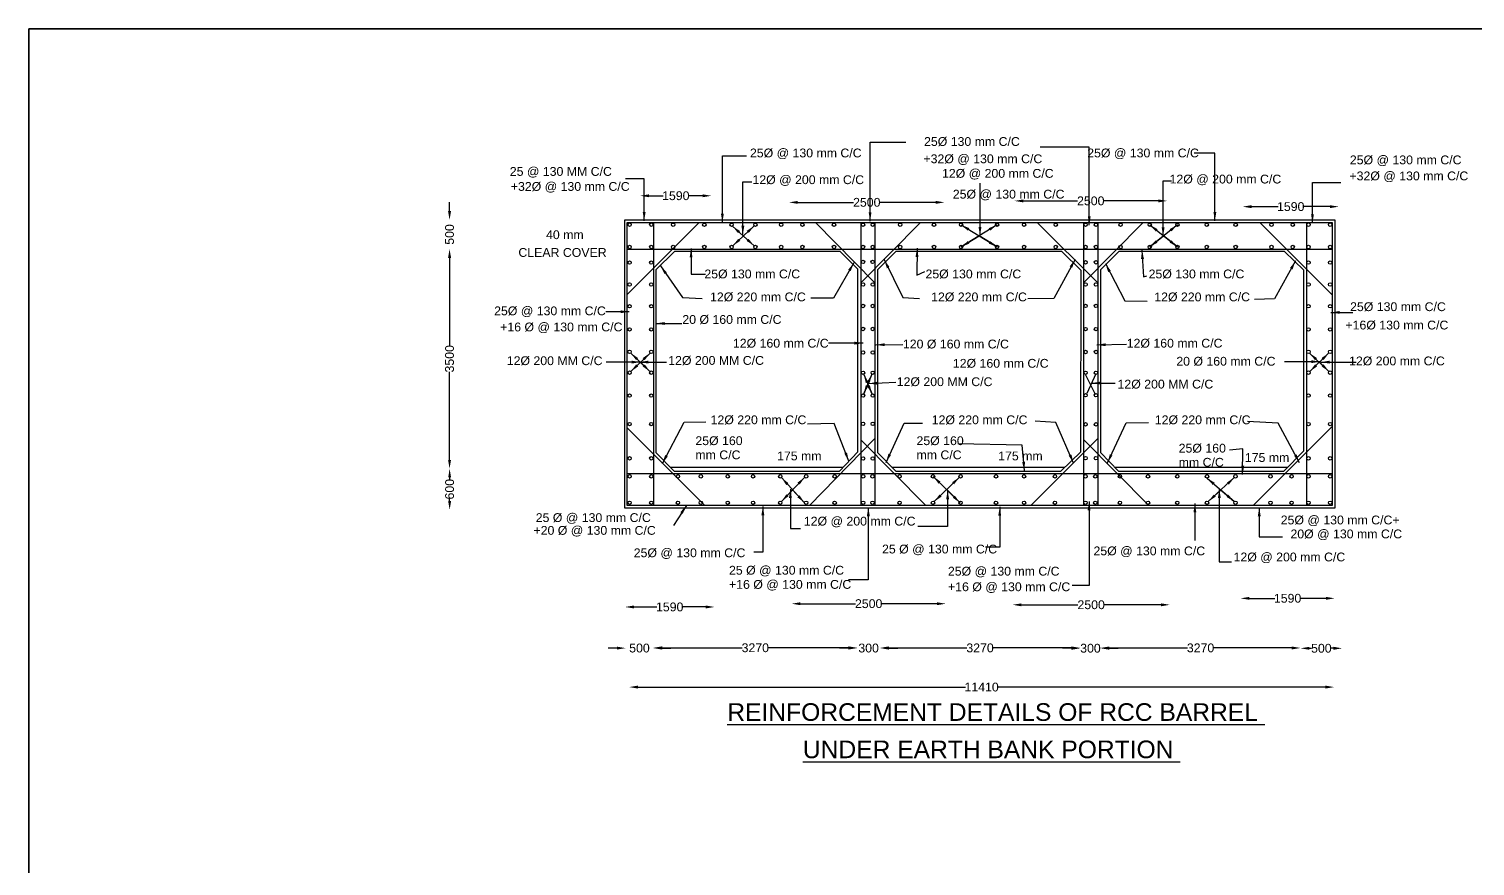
# Model space of a CAD drawing. Header units: millimetres. Extents: x 5124 to 2113220, y 2311 to 45650380.
# Drawn here: x 2045077 to 2086113, y 45626638 to 45650380 of the extents above; entities that cross this region are included whole.
import ezdxf

# ---------------------------------------------------------------- set-up
doc = ezdxf.new("R2010")
doc.units = ezdxf.units.MM
doc.header["$MEASUREMENT"] = 0
doc.layers.add('DRAWING', color=2, linetype='Continuous')
doc.layers.add('TEXT', color=7, linetype='Continuous')
doc.styles.get("Standard").update_dxf_attribs({"font": 'arial.ttf', "height": 250})
doc.dimstyles.get("Standard").update_dxf_attribs({"dimtxt": 90, "dimasz": 250, "dimexe": 0.18, "dimexo": 0.0625, "dimgap": 0.09, "dimtad": 0, "dimdec": 0, "dimzin": 0, "dimdsep": 46, "dimtxsty": 'Standard', "dimcen": 0.09, "dimse1": 1, "dimse2": 1, "dimadec": 0, "dimazin": 0, "dimtfac": 1, "dimtdec": 0, "dimtofl": 0, "dimtmove": 0, "dimatfit": 3, "dimfxl": 1, "dimtolj": 1, "dimtzin": 0, "dimarcsym": 0})

# ---------------------------------------------------------------- blocks, each defined once
blk = doc.blocks.new('*D54')
at = {"layer": 'Defpoints', "color": 0, "transparency": 16777216}
for p in [(2061983, 45644966), (2057013, 45644136), (2061983, 45644136)]:
    blk.add_point(p, dxfattribs=at)
at = {"layer": 'TEXT', "color": 0, "lineweight": -2, "transparency": 16777216}
for p, q in [((2057013, 45645216), (2057013, 45645466)), ((2057013, 45643886), (2057013, 45643636))]:
    blk.add_line(p, q, dxfattribs=at)
at = {"layer": 'TEXT', "color": 0, "transparency": 16777216}
for points in [[(2056971, 45645216), (2057055, 45645216), (2057013, 45644966)], [(2056971, 45643886), (2057055, 45643886), (2057013, 45644136)]]:
    blk.add_solid(points, dxfattribs=at)
at = {"layer": 'TEXT', "color": 0, "transparency": 16777216, "insert": (2057013, 45644551), "char_height": 250, "attachment_point": 5, "rotation": 90}
blk.add_mtext('\\A1;500', dxfattribs=at)
blk = doc.blocks.new('*D55')
at = {"layer": 'Defpoints', "color": 0, "transparency": 16777216}
for p in [(2057384, 45644142), (2057013, 45637909), (2057036, 45637909)]:
    blk.add_point(p, dxfattribs=at)
at = {"layer": 'TEXT', "color": 0, "lineweight": -2, "transparency": 16777216}
for p, q in [((2057013, 45643892), (2057013, 45641398)), ((2057013, 45638159), (2057013, 45640652))]:
    blk.add_line(p, q, dxfattribs=at)
at = {"layer": 'TEXT', "color": 0, "transparency": 16777216}
for points in [[(2056971, 45643892), (2057055, 45643892), (2057013, 45644142)], [(2056971, 45638159), (2057055, 45638159), (2057013, 45637909)]]:
    blk.add_solid(points, dxfattribs=at)
at = {"layer": 'TEXT', "color": 0, "transparency": 16777216, "insert": (2057013, 45641025), "char_height": 250, "attachment_point": 5, "rotation": 90}
blk.add_mtext('\\A1;3500', dxfattribs=at)
blk = doc.blocks.new('*D56')
at = {"layer": 'Defpoints', "color": 0, "transparency": 16777216}
for p in [(2057013, 45637909), (2057013, 45636743), (2057015, 45636743)]:
    blk.add_point(p, dxfattribs=at)
at = {"layer": 'TEXT', "color": 0, "lineweight": -2, "transparency": 16777216}
for p, q in [((2057015, 45637659), (2057015, 45637603)), ((2057015, 45636993), (2057015, 45637050))]:
    blk.add_line(p, q, dxfattribs=at)
at = {"layer": 'TEXT', "color": 0, "transparency": 16777216}
for points in [[(2056974, 45637659), (2057057, 45637659), (2057015, 45637909)], [(2056974, 45636993), (2057057, 45636993), (2057015, 45636743)]]:
    blk.add_solid(points, dxfattribs=at)
at = {"layer": 'TEXT', "color": 0, "transparency": 16777216, "insert": (2057015, 45637326), "char_height": 250, "attachment_point": 5, "rotation": 90}
blk.add_mtext('\\A1;600', dxfattribs=at)
blk = doc.blocks.new('*D57')
at = {"layer": 'Defpoints', "color": 0, "transparency": 16777216}
for p in [(2062424, 45645635), (2064443, 45645649), (2064443, 45645635)]:
    blk.add_point(p, dxfattribs=at)
at = {"layer": 'TEXT', "color": 0, "lineweight": -2, "transparency": 16777216}
for p, q in [((2062674, 45645649), (2063072, 45645649)), ((2064193, 45645649), (2063795, 45645649))]:
    blk.add_line(p, q, dxfattribs=at)
at = {"layer": 'TEXT', "color": 0, "transparency": 16777216}
for points in [[(2062674, 45645690), (2062674, 45645607), (2062424, 45645649)], [(2064193, 45645690), (2064193, 45645607), (2064443, 45645649)]]:
    blk.add_solid(points, dxfattribs=at)
at = {"layer": 'TEXT', "color": 0, "transparency": 16777216, "insert": (2063433, 45645649), "char_height": 250, "attachment_point": 5}
blk.add_mtext('\\A1;1590', dxfattribs=at)
blk = doc.blocks.new('*D58')
at = {"layer": 'Defpoints', "color": 0, "transparency": 16777216}
for p in [(2066645, 45645517), (2071058, 45645517), (2071058, 45645461)]:
    blk.add_point(p, dxfattribs=at)
at = {"layer": 'TEXT', "color": 0, "lineweight": -2, "transparency": 16777216}
for p, q in [((2066895, 45645461), (2068477, 45645461)), ((2070808, 45645461), (2069227, 45645461))]:
    blk.add_line(p, q, dxfattribs=at)
at = {"layer": 'TEXT', "color": 0, "transparency": 16777216}
for points in [[(2066895, 45645503), (2066895, 45645420), (2066645, 45645461)], [(2070808, 45645503), (2070808, 45645420), (2071058, 45645461)]]:
    blk.add_solid(points, dxfattribs=at)
at = {"layer": 'TEXT', "color": 0, "transparency": 16777216, "insert": (2068852, 45645461), "char_height": 250, "attachment_point": 5}
blk.add_mtext('\\A1;2500', dxfattribs=at)
blk = doc.blocks.new('*D59')
at = {"layer": 'Defpoints', "color": 0, "transparency": 16777216}
for p in [(2073040, 45645475), (2077376, 45645503), (2077376, 45645475)]:
    blk.add_point(p, dxfattribs=at)
at = {"layer": 'TEXT', "color": 0, "lineweight": -2, "transparency": 16777216}
for p, q in [((2073290, 45645503), (2074833, 45645503)), ((2077126, 45645503), (2075583, 45645503))]:
    blk.add_line(p, q, dxfattribs=at)
at = {"layer": 'TEXT', "color": 0, "transparency": 16777216}
for points in [[(2073290, 45645544), (2073290, 45645461), (2073040, 45645503)], [(2077126, 45645544), (2077126, 45645461), (2077376, 45645503)]]:
    blk.add_solid(points, dxfattribs=at)
at = {"layer": 'TEXT', "color": 0, "transparency": 16777216, "insert": (2075208, 45645503), "char_height": 250, "attachment_point": 5}
blk.add_mtext('\\A1;2500', dxfattribs=at)
blk = doc.blocks.new('*D60')
at = {"layer": 'Defpoints', "color": 0, "transparency": 16777216}
for p in [(2079519, 45645377), (2082246, 45645377), (2082246, 45645340)]:
    blk.add_point(p, dxfattribs=at)
at = {"layer": 'TEXT', "color": 0, "lineweight": -2, "transparency": 16777216}
for p, q in [((2079769, 45645340), (2080521, 45645340)), ((2081996, 45645340), (2081244, 45645340))]:
    blk.add_line(p, q, dxfattribs=at)
at = {"layer": 'TEXT', "color": 0, "transparency": 16777216}
for points in [[(2079769, 45645381), (2079769, 45645298), (2079519, 45645340)], [(2081996, 45645381), (2081996, 45645298), (2082246, 45645340)]]:
    blk.add_solid(points, dxfattribs=at)
at = {"layer": 'TEXT', "color": 0, "transparency": 16777216, "insert": (2080882, 45645340), "char_height": 250, "attachment_point": 5}
blk.add_mtext('\\A1;1590', dxfattribs=at)
blk = doc.blocks.new('*D61')
at = {"layer": 'Defpoints', "color": 0, "transparency": 16777216}
for p in [(2061992, 45634002), (2064528, 45634016), (2064528, 45633986)]:
    blk.add_point(p, dxfattribs=at)
at = {"layer": 'TEXT', "color": 0, "lineweight": -2, "transparency": 16777216}
for p, q in [((2062242, 45633986), (2062899, 45633986)), ((2064278, 45633986), (2063621, 45633986))]:
    blk.add_line(p, q, dxfattribs=at)
at = {"layer": 'TEXT', "color": 0, "transparency": 16777216}
for points in [[(2062242, 45634028), (2062242, 45633945), (2061992, 45633986)], [(2064278, 45634028), (2064278, 45633945), (2064528, 45633986)]]:
    blk.add_solid(points, dxfattribs=at)
at = {"layer": 'TEXT', "color": 0, "transparency": 16777216, "insert": (2063260, 45633986), "char_height": 250, "attachment_point": 5}
blk.add_mtext('\\A1;1590', dxfattribs=at)
blk = doc.blocks.new('*D62')
at = {"layer": 'Defpoints', "color": 0, "transparency": 16777216}
for p in [(2066719, 45634063), (2071093, 45634079), (2071093, 45634063)]:
    blk.add_point(p, dxfattribs=at)
at = {"layer": 'TEXT', "color": 0, "lineweight": -2, "transparency": 16777216}
for p, q in [((2066969, 45634079), (2068531, 45634079)), ((2070843, 45634079), (2069281, 45634079))]:
    blk.add_line(p, q, dxfattribs=at)
at = {"layer": 'TEXT', "color": 0, "transparency": 16777216}
for points in [[(2066969, 45634120), (2066969, 45634037), (2066719, 45634079)], [(2070843, 45634120), (2070843, 45634037), (2071093, 45634079)]]:
    blk.add_solid(points, dxfattribs=at)
at = {"layer": 'TEXT', "color": 0, "transparency": 16777216, "insert": (2068906, 45634079), "char_height": 250, "attachment_point": 5}
blk.add_mtext('\\A1;2500', dxfattribs=at)
blk = doc.blocks.new('*D63')
at = {"layer": 'Defpoints', "color": 0, "transparency": 16777216}
for p in [(2072991, 45634054), (2077448, 45634054), (2077448, 45634048)]:
    blk.add_point(p, dxfattribs=at)
at = {"layer": 'TEXT', "color": 0, "lineweight": -2, "transparency": 16777216}
for p, q in [((2073241, 45634048), (2074844, 45634048)), ((2077198, 45634048), (2075594, 45634048))]:
    blk.add_line(p, q, dxfattribs=at)
at = {"layer": 'TEXT', "color": 0, "transparency": 16777216}
for points in [[(2073241, 45634089), (2073241, 45634006), (2072991, 45634048)], [(2077198, 45634089), (2077198, 45634006), (2077448, 45634048)]]:
    blk.add_solid(points, dxfattribs=at)
at = {"layer": 'TEXT', "color": 0, "transparency": 16777216, "insert": (2075219, 45634048), "char_height": 250, "attachment_point": 5}
blk.add_mtext('\\A1;2500', dxfattribs=at)
blk = doc.blocks.new('*D64')
at = {"layer": 'Defpoints', "color": 0, "transparency": 16777216}
for p in [(2079457, 45634184), (2082129, 45634231), (2082129, 45634184)]:
    blk.add_point(p, dxfattribs=at)
at = {"layer": 'TEXT', "color": 0, "lineweight": -2, "transparency": 16777216}
for p, q in [((2079707, 45634231), (2080432, 45634231)), ((2081879, 45634231), (2081154, 45634231))]:
    blk.add_line(p, q, dxfattribs=at)
at = {"layer": 'TEXT', "color": 0, "transparency": 16777216}
for points in [[(2079707, 45634273), (2079707, 45634190), (2079457, 45634231)], [(2081879, 45634273), (2081879, 45634190), (2082129, 45634231)]]:
    blk.add_solid(points, dxfattribs=at)
at = {"layer": 'TEXT', "color": 0, "transparency": 16777216, "insert": (2080793, 45634231), "char_height": 250, "attachment_point": 5}
blk.add_mtext('\\A1;1590', dxfattribs=at)
blk = doc.blocks.new('*D65')
at = {"layer": 'Defpoints', "color": 0, "transparency": 16777216}
for p in [(2062011, 45632837), (2062793, 45632837), (2062793, 45632820)]:
    blk.add_point(p, dxfattribs=at)
at = {"layer": 'TEXT', "color": 0, "lineweight": -2, "transparency": 16777216}
for p, q in [((2061761, 45632820), (2061511, 45632820)), ((2063043, 45632820), (2063293, 45632820))]:
    blk.add_line(p, q, dxfattribs=at)
at = {"layer": 'TEXT', "color": 0, "transparency": 16777216}
for points in [[(2061761, 45632861), (2061761, 45632778), (2062011, 45632820)], [(2063043, 45632861), (2063043, 45632778), (2062793, 45632820)]]:
    blk.add_solid(points, dxfattribs=at)
at = {"layer": 'TEXT', "color": 0, "transparency": 16777216, "insert": (2062402, 45632820), "char_height": 250, "attachment_point": 5}
blk.add_mtext('\\A1;500', dxfattribs=at)
blk = doc.blocks.new('*D66')
at = {"layer": 'Defpoints', "color": 0, "transparency": 16777216}
for p in [(2062801, 45632820), (2068577, 45632828), (2068577, 45632820)]:
    blk.add_point(p, dxfattribs=at)
at = {"layer": 'TEXT', "color": 0, "lineweight": -2, "transparency": 16777216}
for p, q in [((2063051, 45632828), (2065316, 45632828)), ((2068327, 45632828), (2066062, 45632828))]:
    blk.add_line(p, q, dxfattribs=at)
at = {"layer": 'TEXT', "color": 0, "transparency": 16777216}
for points in [[(2063051, 45632870), (2063051, 45632787), (2062801, 45632828)], [(2068327, 45632870), (2068327, 45632787), (2068577, 45632828)]]:
    blk.add_solid(points, dxfattribs=at)
at = {"layer": 'TEXT', "color": 0, "transparency": 16777216, "insert": (2065689, 45632828), "char_height": 250, "attachment_point": 5}
blk.add_mtext('\\A1;3270', dxfattribs=at)
blk = doc.blocks.new('*D67')
at = {"layer": 'Defpoints', "color": 0, "transparency": 16777216}
for p in [(2068577, 45632820), (2069230, 45632820), (2069230, 45632820)]:
    blk.add_point(p, dxfattribs=at)
at = {"layer": 'TEXT', "color": 0, "lineweight": -2, "transparency": 16777216}
for p, q in [((2068327, 45632820), (2068077, 45632820)), ((2069480, 45632820), (2069730, 45632820))]:
    blk.add_line(p, q, dxfattribs=at)
at = {"layer": 'TEXT', "color": 0, "transparency": 16777216}
for points in [[(2068327, 45632861), (2068327, 45632778), (2068577, 45632820)], [(2069480, 45632861), (2069480, 45632778), (2069230, 45632820)]]:
    blk.add_solid(points, dxfattribs=at)
at = {"layer": 'TEXT', "color": 0, "transparency": 16777216, "insert": (2068904, 45632820), "char_height": 250, "attachment_point": 5}
blk.add_mtext('\\A1;300', dxfattribs=at)
blk = doc.blocks.new('*D68')
at = {"layer": 'Defpoints', "color": 0, "transparency": 16777216}
for p in [(2069222, 45632818), (2074909, 45632824), (2074909, 45632818)]:
    blk.add_point(p, dxfattribs=at)
at = {"layer": 'TEXT', "color": 0, "lineweight": -2, "transparency": 16777216}
for p, q in [((2069472, 45632824), (2071693, 45632824)), ((2074659, 45632824), (2072438, 45632824))]:
    blk.add_line(p, q, dxfattribs=at)
at = {"layer": 'TEXT', "color": 0, "transparency": 16777216}
for points in [[(2069472, 45632866), (2069472, 45632783), (2069222, 45632824)], [(2074659, 45632866), (2074659, 45632783), (2074909, 45632824)]]:
    blk.add_solid(points, dxfattribs=at)
at = {"layer": 'TEXT', "color": 0, "transparency": 16777216, "insert": (2072066, 45632824), "char_height": 250, "attachment_point": 5}
blk.add_mtext('\\A1;3270', dxfattribs=at)
blk = doc.blocks.new('*D69')
at = {"layer": 'Defpoints', "color": 0, "transparency": 16777216}
for p in [(2074909, 45632818), (2075488, 45632818), (2075488, 45632815)]:
    blk.add_point(p, dxfattribs=at)
at = {"layer": 'TEXT', "color": 0, "lineweight": -2, "transparency": 16777216}
for p, q in [((2074659, 45632815), (2074409, 45632815)), ((2075738, 45632815), (2075988, 45632815))]:
    blk.add_line(p, q, dxfattribs=at)
at = {"layer": 'TEXT', "color": 0, "transparency": 16777216}
for points in [[(2074659, 45632856), (2074659, 45632773), (2074909, 45632815)], [(2075738, 45632856), (2075738, 45632773), (2075488, 45632815)]]:
    blk.add_solid(points, dxfattribs=at)
at = {"layer": 'TEXT', "color": 0, "transparency": 16777216, "insert": (2075199, 45632815), "char_height": 250, "attachment_point": 5}
blk.add_mtext('\\A1;300', dxfattribs=at)
blk = doc.blocks.new('*D70')
at = {"layer": 'Defpoints', "color": 0, "transparency": 16777216}
for p in [(2075488, 45632815), (2081158, 45632824), (2081158, 45632815)]:
    blk.add_point(p, dxfattribs=at)
at = {"layer": 'TEXT', "color": 0, "lineweight": -2, "transparency": 16777216}
for p, q in [((2075738, 45632824), (2077950, 45632824)), ((2080908, 45632824), (2078696, 45632824))]:
    blk.add_line(p, q, dxfattribs=at)
at = {"layer": 'TEXT', "color": 0, "transparency": 16777216}
for points in [[(2075738, 45632865), (2075738, 45632782), (2075488, 45632824)], [(2080908, 45632865), (2080908, 45632782), (2081158, 45632824)]]:
    blk.add_solid(points, dxfattribs=at)
at = {"layer": 'TEXT', "color": 0, "transparency": 16777216, "insert": (2078323, 45632824), "char_height": 250, "attachment_point": 5}
blk.add_mtext('\\A1;3270', dxfattribs=at)
blk = doc.blocks.new('*D71')
at = {"layer": 'Defpoints', "color": 0, "transparency": 16777216}
for p in [(2081158, 45632824), (2082345, 45632824), (2082345, 45632814)]:
    blk.add_point(p, dxfattribs=at)
at = {"layer": 'TEXT', "color": 0, "lineweight": -2, "transparency": 16777216}
for p, q in [((2081408, 45632814), (2081475, 45632814)), ((2082095, 45632814), (2082027, 45632814))]:
    blk.add_line(p, q, dxfattribs=at)
at = {"layer": 'TEXT', "color": 0, "transparency": 16777216}
for points in [[(2081408, 45632856), (2081408, 45632772), (2081158, 45632814)], [(2082095, 45632856), (2082095, 45632772), (2082345, 45632814)]]:
    blk.add_solid(points, dxfattribs=at)
at = {"layer": 'TEXT', "color": 0, "transparency": 16777216, "insert": (2081751, 45632814), "char_height": 250, "attachment_point": 5}
blk.add_mtext('\\A1;500', dxfattribs=at)
blk = doc.blocks.new('*D72')
at = {"layer": 'Defpoints', "color": 0, "transparency": 16777216}
for p in [(2062108, 45631782), (2062108, 45631714), (2082113, 45631782)]:
    blk.add_point(p, dxfattribs=at)
at = {"layer": 'TEXT', "color": 0, "lineweight": -2, "transparency": 16777216}
for p, q in [((2062358, 45631714), (2071652, 45631714)), ((2081863, 45631714), (2072569, 45631714))]:
    blk.add_line(p, q, dxfattribs=at)
at = {"layer": 'TEXT', "color": 0, "transparency": 16777216}
for points in [[(2062358, 45631756), (2062358, 45631673), (2062108, 45631714)], [(2081863, 45631756), (2081863, 45631673), (2082113, 45631714)]]:
    blk.add_solid(points, dxfattribs=at)
at = {"layer": 'TEXT', "color": 0, "transparency": 16777216, "insert": (2072111, 45631714), "char_height": 250, "attachment_point": 5}
blk.add_mtext('\\A1;11410', dxfattribs=at)

msp = doc.modelspace()

# ---------------------------------------------------------------- linework, layer by layer
for points in [[(2075058.1, 45640573.1), (2075336.7, 45640025.3)], [(2075352.8, 45640596.3), (2075095.1, 45640041.3)]]:
    msp.add_lwpolyline(points)
at = {"layer": 'DRAWING', "color": 0}
for points in [[(2061983, 45644965.6), (2082133, 45644965.6), (2082133, 45636787.6), (2061983, 45636787.6)], [(2062056.7, 45644891.9), (2082059.3, 45644891.9), (2082059.3, 45636861.3), (2062056.7, 45636861.3)]]:
    msp.add_lwpolyline(points, close=True, dxfattribs=at)
for points in [[(2062056.7, 45642852), (2064098.1, 45644891.9)], [(2062803.1, 45644891.9), (2062803.1, 45636861.3)], [(2067395.2, 45644891.9), (2069077.6, 45643182.4)], [(2068684.4, 45644891.9), (2068684.4, 45636861.3)], [(2068684.4, 45643182.4), (2070377.9, 45644891.9)], [(2069077.6, 45644891.9), (2069077.6, 45636861.3)], [(2073685.8, 45644891.9), (2075408.6, 45643178.8)], [(2074999.9, 45644891.9), (2074999.9, 45636861.3)], [(2074999.9, 45643178.8), (2076699.2, 45644891.9)], [(2075408.6, 45644891.9), (2075408.6, 45636861.3)], [(2080001.4, 45644891.9), (2082059.3, 45642842.8)], [(2081331.2, 45644891.9), (2081331.2, 45636861.3)], [(2062056.7, 45644135.7), (2082059.3, 45644135.7)], [(2063392, 45644072.4), (2062870.1, 45643544.6), (2062870.1, 45638367.2), (2063383.7, 45637842.6), (2068074.9, 45637842.6), (2068596, 45638387.2), (2068596, 45643563.5), (2068098.1, 45644065.2), (2063392, 45644072.4)], [(2069680.1, 45644072.4), (2069158.3, 45643544.6), (2069158.3, 45638367.2), (2069671.8, 45637842.6), (2074363.1, 45637842.6), (2074922.9, 45638387.2), (2074936, 45643531.2), (2074386.3, 45644065.2), (2069680.1, 45644072.4)], [(2076001.5, 45644072.4), (2075479.6, 45643544.6), (2075479.6, 45638367.2), (2075993.2, 45637842.6), (2080684.5, 45637842.6), (2081250.3, 45638411.4), (2081255.3, 45643539.6), (2080707.7, 45644065.2), (2076001.5, 45644072.4)], [(2062056.7, 45639070.4), (2064253.8, 45636861.3)], [(2079817.3, 45636861.3), (2082059.3, 45639101.8)], [(2067226.7, 45636861.3), (2069077.6, 45638762.7)], [(2068684.4, 45638723.7), (2070532.4, 45636861.3)], [(2073506.7, 45636861.3), (2075408.6, 45638767.5)], [(2074999.9, 45638733.1), (2076851.6, 45636861.3)], [(2062056.7, 45637772.5), (2082059.3, 45637772.5)], [(2063281.4, 45637947.1), (2068174.9, 45637947.1)], [(2069569.6, 45637947.1), (2074463, 45637947.1)], [(2075890.9, 45637947.1), (2080784.4, 45637947.1)]]:
    msp.add_lwpolyline(points, dxfattribs=at)
for centre in [(2062120.8, 45644829.3), (2062735.7, 45644829.3), (2063357.6, 45644826.4), (2064242.5, 45644826.4), (2065015.8, 45644826.4), (2065692.4, 45644826.4), (2066422.7, 45644826.4), (2067025, 45644826.4), (2067921, 45644826.4), (2068747.2, 45644826.4), (2069020.4, 45644826.4), (2069800.6, 45644826.4), (2070758.9, 45644826.4), (2071527.6, 45644826.4), (2072549, 45644826.4), (2073315.1, 45644826.4), (2074215.4, 45644826.4), (2075059.7, 45644826.4), (2075355.4, 45644826.4), (2076053.6, 45644826.4), (2076881.3, 45644826.4), (2077667.7, 45644826.4), (2078497.9, 45644826.4), (2079319.8, 45644826.4), (2080336.7, 45644826.4), (2080939.8, 45644826.4), (2081387.1, 45644829.3), (2082001.9, 45644829.3), (2062120.8, 45644196.7), (2062735.7, 45644196.7), (2063357.6, 45644196.3), (2064242.5, 45644196.3), (2065015.8, 45644196.3), (2065692.4, 45644196.3), (2066422.7, 45644196.3), (2067025, 45644196.3), (2067921, 45644196.3), (2068747.2, 45644196.3), (2069020.4, 45644196.3), (2069800.6, 45644196.3), (2070758.9, 45644196.3), (2071527.6, 45644196.3), (2072549, 45644196.3), (2073315.1, 45644196.3), (2074215.4, 45644196.3), (2075059.7, 45644196.3), (2075355.4, 45644196.3), (2076053.6, 45644196.3), (2076881.3, 45644196.3), (2077667.7, 45644196.3), (2078497.9, 45644196.3), (2079319.8, 45644196.3), (2080336.7, 45644196.3), (2080939.8, 45644196.3), (2081387.1, 45644196.7), (2082001.9, 45644196.7), (2062120.8, 45643754.8), (2062735.7, 45643754.8), (2068745, 45643773.5), (2069018.2, 45643773.5), (2075059.7, 45643761.5), (2075355.4, 45643761.5), (2081387.1, 45643754.8), (2082001.9, 45643754.8), (2062120.8, 45643132), (2062735.7, 45643132), (2068747.2, 45643132.7), (2069020.4, 45643132.7), (2075059.7, 45643131.9), (2075355.4, 45643131.9), (2081387.1, 45643132), (2082001.9, 45643132), (2062120.8, 45642515.1), (2062735.7, 45642515.1), (2068747.2, 45642522.8), (2069020.4, 45642522.8), (2075059.7, 45642524.6), (2075355.4, 45642524.6), (2081387.1, 45642515.1), (2082001.9, 45642515.1), (2062120.8, 45641857.3), (2062735.7, 45641857.3), (2068747.2, 45641870.9), (2069020.4, 45641870.9), (2075059.7, 45641867.2), (2075355.4, 45641867.2), (2081387.1, 45641857.3), (2082001.9, 45641857.3), (2062120.8, 45641222.9), (2062735.7, 45641222.9), (2068747.2, 45641203.9), (2069020.4, 45641203.9), (2075059.7, 45641218.1), (2075355.4, 45641218.1), (2081387.1, 45641222.9), (2082001.9, 45641222.9), (2062120.8, 45640630.8), (2062735.7, 45640630.8), (2068747.2, 45640628.6), (2069020.4, 45640628.6), (2075059.7, 45640630.2), (2075355.4, 45640630.2), (2081387.1, 45640630.8), (2082001.9, 45640630.8), (2062120.8, 45639981.5), (2062735.7, 45639981.5), (2068747.2, 45639981.6), (2069020.4, 45639981.6), (2075059.7, 45639991.8), (2075355.4, 45639991.8), (2081387.1, 45639981.5), (2082001.9, 45639981.5), (2062120.8, 45639172.2), (2062735.7, 45639172.2), (2068747.2, 45639179.2), (2069020.4, 45639179.2), (2075059.7, 45639165.8), (2075355.4, 45639165.8), (2081387.1, 45639172.2), (2082001.9, 45639172.2), (2062120.8, 45638203.1), (2062735.7, 45638203.1), (2068747.2, 45638197), (2069020.4, 45638197), (2075059.7, 45638205.7), (2075355.4, 45638205.7), (2081387.1, 45638203.1), (2082001.9, 45638203.1), (2062120.8, 45637691.2), (2062735.7, 45637691.2), (2063492.5, 45637691.2), (2064142.5, 45637691.2), (2064907.8, 45637691.2), (2065626.2, 45637691.2), (2066395.8, 45637691.2), (2067131.2, 45637691.2), (2067940.6, 45637691.2), (2068748.8, 45637691.2), (2069013.9, 45637691.2), (2069782.3, 45637691.2), (2070731.4, 45637691.2), (2071513.2, 45637691.2), (2072518.5, 45637691.2), (2073316.5, 45637691.2), (2074190.1, 45637691.2), (2075059.6, 45637691.2), (2075337.4, 45637691.2), (2076034.5, 45637691.2), (2076832.5, 45637691.2), (2077662.2, 45637691.2), (2078505.4, 45637691.2), (2079314.6, 45637691.2), (2080308.7, 45637691.2), (2080907.1, 45637691.2), (2081387.1, 45637691.2), (2082001.9, 45637691.2), (2062120.8, 45636941.5), (2062735.7, 45636941.5), (2063492.5, 45636941.5), (2064142.5, 45636941.5), (2064907.8, 45636941.5), (2065626.2, 45636941.5), (2066395.8, 45636941.5), (2067131.2, 45636941.5), (2067940.6, 45636941.5), (2068748.8, 45636941.5), (2069013.9, 45636941.5), (2069782.3, 45636941.5), (2070731.4, 45636941.5), (2071513.2, 45636941.5), (2072518.5, 45636941.5), (2073316.5, 45636941.5), (2074190.1, 45636941.5), (2075059.6, 45636941.5), (2075337.4, 45636941.5), (2076034.5, 45636941.5), (2076832.5, 45636941.5), (2077662.2, 45636941.5), (2078505.4, 45636941.5), (2079314.6, 45636941.5), (2080308.7, 45636941.5), (2080907.1, 45636941.5), (2081387.1, 45636941.5), (2082001.9, 45636941.5)]:
    msp.add_circle(centre, 48.5, dxfattribs=at)
at = {"layer": 'TEXT', "color": 0}
msp.add_lwpolyline([(2099058.8, 45650380.3), (2045077.1, 45650380.3), (2045077.1, 45602895.8)], dxfattribs=at)
at = {"layer": 'TEXT'}
msp.add_lwpolyline([(2045077.1, 45650380.3), (2113195.8, 45650380.3), (2113195.8, 45602895.8), (2045077.1, 45602895.8)], close=True, dxfattribs=at)

# ---------------------------------------------------------------- texts
at = {"layer": 'TEXT', "color": 0}
for s, height, p in [('25Ø 130 mm C/C ', 250, (2070477.4, 45647062.3)), ('25Ø @ 130 mm C/C', 250, (2065537.2, 45646737.5)), ('+32Ø @ 130 mm C/C ', 250, (2070460.2, 45646572)), ('25Ø @ 130 mm C/C', 250, (2075107.1, 45646737.5)), ('25Ø @ 130 mm C/C', 250, (2082559.9, 45646540.8)), ('25 @ 130 MM C/C', 250, (2058722.8, 45646213.8)), ('12Ø @ 200 mm C/C', 250, (2070986.7, 45646159)), ('+32Ø @ 130 mm C/C ', 250, (2082548.5, 45646086.7)), ('+32Ø @ 130 mm C/C ', 250, (2058751.3, 45645788.1)), ('12Ø @ 200 mm C/C', 250, (2065608.2, 45645979.2)), ('12Ø @ 200 mm C/C', 250, (2077444.6, 45645997.3)), ('25Ø @ 130 mm C/C', 250, (2071293.4, 45645569.4)), ('40 mm', 250, (2059751.3, 45644419.1)), ('CLEAR COVER ', 250, (2058966.7, 45643915.5)), ('25Ø 130 mm C/C ', 250, (2064243.9, 45643305.8)), ('25Ø 130 mm C/C ', 250, (2070518.3, 45643305.8)), ('25Ø 130 mm C/C ', 250, (2076849.3, 45643305.8)), ('12Ø 220 mm C/C ', 250, (2064404.4, 45642655.1)), ('12Ø 220 mm C/C ', 250, (2070678.9, 45642655.1)), ('12Ø 220 mm C/C ', 250, (2077009.9, 45642655.1)), ('25Ø 130 mm C/C', 250, (2082566.2, 45642377.6)), ('25Ø @ 130 mm C/C', 250, (2058278.4, 45642259.5)), ('20 Ø 160 mm C/C', 250, (2063619.1, 45642014.6)), ('+16 Ø @ 130 mm C/C ', 250, (2058450, 45641802.4)), ('+16Ø 130 mm C/C', 250, (2082434.5, 45641857)), ('12Ø 160 mm C/C ', 250, (2065053.6, 45641342)), ('120 Ø 160 mm C/C', 250, (2069877.4, 45641318.7)), ('12Ø 160 mm C/C ', 250, (2076228, 45641342)), ('12Ø 200 MM C/C', 250, (2058636.5, 45640845.9)), ('12Ø 200 MM C/C', 250, (2063218.5, 45640853.6)), ('12Ø 160 mm C/C ', 250, (2071295.2, 45640771.5)), ('20 Ø 160 mm C/C', 250, (2077635.4, 45640829.9)), ('12Ø 200 mm C/C', 250, (2082537.5, 45640838.5)), ('12Ø 200 MM C/C', 250, (2069701.6, 45640250.3)), ('12Ø 200 MM C/C', 250, (2075967.6, 45640182.1)), ('12Ø 220 mm C/C', 250, (2064420.6, 45639169.3)), ('12Ø 220 mm C/C', 250, (2070695, 45639169.3)), ('12Ø 220 mm C/C', 250, (2077026, 45639169.3)), ('25Ø 160', 250, (2063988.6, 45638577.1)), ('25Ø 160', 250, (2070263, 45638577.1)), ('25Ø 160', 250, (2077702.7, 45638365.6)), ('mm C/C', 250, (2063988.6, 45638175.5)), ('175 mm', 250, (2066307, 45638144.7)), ('mm C/C', 250, (2070263, 45638175.5)), ('175 mm', 250, (2072581.4, 45638144.7)), ('mm C/C', 250, (2077702.7, 45637964)), ('175 mm', 250, (2079580.9, 45638099.1)), ('25 Ø @ 130 mm C/C', 250, (2059458.5, 45636395.3)), ('12Ø @ 200 mm C/C ', 250, (2067066.8, 45636295.6)), ('25Ø @ 130 mm C/C+  ', 250, (2080598.2, 45636328.3)), ('+20 Ø @ 130 mm C/C', 250, (2059395.1, 45636033.5)), ('20Ø @ 130 mm C/C', 250, (2080874.1, 45635932.5)), ('25Ø @ 130 mm C/C ', 250, (2062239.4, 45635398.3)), ('25 Ø @ 130 mm C/C ', 250, (2069285.3, 45635504.2)), ('25Ø @ 130 mm C/C ', 250, (2075285.1, 45635451.3)), ('12Ø @ 200 mm C/C', 250, (2079260.3, 45635279)), ('25 Ø @ 130 mm C/C ', 250, (2064942.5, 45634902.8)), ('25Ø @ 130 mm C/C ', 250, (2071154.1, 45634876.4)), ('+16 Ø @ 130 mm C/C ', 250, (2064942.5, 45634501.2)), ('+16 Ø @ 130 mm C/C ', 250, (2071157, 45634434.3)), ('%%UREINFORCEMENT DETAILS OF RCC BARREL ', 500, (2064894.1, 45630756.2)), ('%%UUNDER EARTH BANK PORTION ', 500, (2067038.5, 45629697.7))]:
    msp.add_text(s, height=height, dxfattribs=at).set_placement(p)

# ---------------------------------------------------------------- dimensions: what is measured, and where the dimension line sits
for base, p1, p2, text, picture, middle in [((2064443.1, 45645648.8), (2062423.8, 45645634.9), (2064443.1, 45645634.9), '1590', '*D57', (2063433.5, 45645648.8)), ((2071058.2, 45645461.2), (2066645.1, 45645516.7), (2071058.2, 45645516.7), '2500', '*D58', (2068851.6, 45645461.2)), ((2077376.4, 45645502.8), (2073039.6, 45645475), (2077376.4, 45645475), '2500', '*D59', (2075208, 45645502.8)), ((2082245.9, 45645339.7), (2079518.8, 45645376.5), (2082245.9, 45645376.5), '1590', '*D60', (2080882.3, 45645339.7)), ((2082128.7, 45634231.3), (2079456.9, 45634183.6), (2082128.7, 45634183.6), '1590', '*D64', (2080792.8, 45634231.3)), ((2064528.2, 45633986.5), (2061991.9, 45634001.8), (2064528.2, 45634015.6), '1590', '*D61', (2063260.1, 45633986.5)), ((2071092.8, 45634078.7), (2066719.4, 45634063.4), (2071092.8, 45634063.4), '2500', '*D62', (2068906.1, 45634078.7)), ((2077448, 45634047.6), (2072990.6, 45634054.3), (2077448, 45634054.3), '2500', '*D63', (2075219.3, 45634047.6)), ((2062792.6, 45632819.7), (2062010.5, 45632836.9), (2062792.6, 45632836.9), '500', '*D65', (2062401.6, 45632819.7)), ((2068577.3, 45632828.3), (2062801.3, 45632819.7), (2068577.3, 45632819.7), '3270', '*D66', (2065689.3, 45632828.3)), ((2069230.5, 45632819.7), (2068577.3, 45632819.7), (2069230.5, 45632819.7), '300', '*D67', (2068903.9, 45632819.7)), ((2074909, 45632824.4), (2069222, 45632818.3), (2074909, 45632818.3), '3270', '*D68', (2072065.5, 45632824.4)), ((2075488.1, 45632814.7), (2074909, 45632818.3), (2075488.1, 45632818.3), '300', '*D69', (2075198.6, 45632814.7)), ((2081157.7, 45632823.7), (2075488.1, 45632814.7), (2081157.7, 45632814.7), '3270', '*D70', (2078322.9, 45632823.7)), ((2082344.8, 45632814), (2081157.7, 45632823.7), (2082344.8, 45632823.7), '500', '*D71', (2081751.2, 45632814)), ((2062108.1, 45631714.3), (2082113.1, 45631782.2), (2062108.1, 45631782.2), '11410', '*D72', (2072110.6, 45631714.3))]:
    dim = msp.add_linear_dim(base=base, p1=p1, p2=p2, text=text, dimstyle='Standard', dxfattribs=at)
    dim.commit()
    dim.dimension.update_dxf_attribs({"geometry": picture, "text_midpoint": middle})
for base, p1, p2, text, picture, middle in [((2057013, 45644135.7), (2061983, 45644965.6), (2061983, 45644135.7), '500', '*D54', (2057013, 45644550.7)), ((2057013, 45637909), (2057384.3, 45644141.6), (2057036.4, 45637909), '3500', '*D55', (2057013, 45641025.3)), ((2057015.3, 45636743.4), (2057013, 45637909), (2057013, 45636743.4), '600', '*D56', (2057015.3, 45637326.2))]:
    dim = msp.add_linear_dim(base=base, p1=p1, p2=p2, angle=90, text=text, dimstyle='Standard', dxfattribs=at)
    dim.commit()
    dim.dimension.update_dxf_attribs({"geometry": picture, "text_midpoint": middle})

# ---------------------------------------------------------------- leaders
for points in [[(2072065, 45644516.3), (2072065, 45646003.7)], [(2077260.6, 45644505.4), (2077260.6, 45646072.8), (2077498, 45646072.8)], [(2075237.9, 45640336.3), (2075896.1, 45640336.3)], [(2065903.2, 45636839.4), (2065903.2, 45635542.9), (2065649.4, 45635542.9)], [(2068896.1, 45636810.9), (2068896.1, 45634756.6), (2068336.9, 45634756.6)]]:
    msp.add_leader(points, dimstyle='Standard', override={"dimgap": 0.09, "dimtad": 0})
at = {"layer": 'DRAWING', "color": 0}
for points in [[(2064755.2, 45644891.9), (2064755.2, 45646784.2), (2065441.4, 45646784.2)], [(2065042.7, 45644786.1), (2065656.5, 45644228.9)], [(2065656.1, 45644794.2), (2065051.2, 45644229.4)], [(2072549, 45644826.4), (2071527.6, 45644196.3)], [(2071527.6, 45644826.4), (2072549, 45644196.3)], [(2077667.7, 45644826.4), (2076881.3, 45644196.3)], [(2076881.3, 45644826.4), (2077667.7, 45644196.3)], [(2065051.2, 45644229.4), (2065349.3, 45644507.7)], [(2065656.5, 45644228.9), (2065349.6, 45644507.5)], [(2071527.6, 45644196.3), (2072038.3, 45644511.4)], [(2072549, 45644196.3), (2072038.3, 45644511.4)], [(2076881.3, 45644196.3), (2077274.5, 45644511.4)], [(2077667.7, 45644196.3), (2077274.5, 45644511.4)], [(2062155.2, 45641188.6), (2062700.7, 45640664.4)], [(2062701.6, 45641188.5), (2062155.8, 45640664.4)], [(2081418.5, 45641186), (2081966.8, 45640664.3)], [(2081965.4, 45641191), (2081421.9, 45640664.6)], [(2062155.8, 45640664.4), (2062428.7, 45640926.5)], [(2062700.7, 45640664.4), (2062428.4, 45640926.1)], [(2068764.6, 45640583.3), (2069001.4, 45640026.3)], [(2068993.7, 45640588.1), (2068765.5, 45640026.6)], [(2081421.9, 45640664.6), (2081691.8, 45640926)], [(2081966.8, 45640664.3), (2081693.7, 45640927.8)], [(2068765.5, 45640026.6), (2068879.6, 45640307.3)], [(2069001.4, 45640026.3), (2068880.7, 45640310.1)], [(2070739.3, 45637687), (2071499.3, 45636938.7)], [(2067089.8, 45637666), (2066429.4, 45636976.6)], [(2066429.4, 45636976.6), (2066747.3, 45637308.5)], [(2066429.5, 45637656.3), (2067082.7, 45636941.5)], [(2067082.7, 45636941.5), (2066747.3, 45637308.5)], [(2071480.9, 45637668.6), (2070757.6, 45636964.3)], [(2070767.5, 45636973.9), (2071117.4, 45637314.7)], [(2071499.3, 45636938.7), (2071119.3, 45637316.5)], [(2078507.8, 45637642.7), (2079277.9, 45636973.3)], [(2079281.5, 45637655.7), (2078541.1, 45636974.4)], [(2078541.1, 45636974.4), (2078898.4, 45637303.2)], [(2079277.9, 45636973.3), (2078898.4, 45637303.2)]]:
    msp.add_leader(points, dimstyle='Standard', override={"dimgap": 0.09, "dimtad": 0}, dxfattribs=at)
at = {"layer": 'TEXT', "color": 0}
for points in [[(2068945.9, 45644931.3), (2068945.9, 45647170.2), (2069957.9, 45647170.2)], [(2075164.9, 45644817.8), (2075164.9, 45647025.7), (2073770.7, 45647025.7)], [(2078729.8, 45644940.8), (2078729.8, 45646859.8), (2078141.2, 45646859.8)], [(2062535.4, 45644942.4), (2062535.4, 45646128.8), (2062003.1, 45646128.8)], [(2065335.7, 45644550), (2065335.7, 45646039.7), (2065593.9, 45646039.7)], [(2081498.6, 45644876.5), (2081498.6, 45646021.7), (2082304.1, 45646021.7)], [(2063866.5, 45644150.5), (2063866.5, 45643428), (2064272.3, 45643428)], [(2069348.1, 45643837), (2069875.3, 45642758.9), (2070348.9, 45642738.3)], [(2070278.9, 45644166.1), (2070274.8, 45643400.8), (2070497.2, 45643499.6)], [(2074764, 45643845.1), (2074161.8, 45642732.9), (2073425.3, 45642725.6)], [(2076660.1, 45644106.7), (2076707.4, 45643345.5), (2076798.6, 45643374.6)], [(2063002.1, 45643657.1), (2063619.9, 45642762.4), (2064177.1, 45642737.6)], [(2068483.4, 45643745.3), (2067909, 45642746.3), (2067262.8, 45642741.5)], [(2075624.7, 45643724.3), (2076175.2, 45642664.3), (2076805.9, 45642657.1)], [(2081018.4, 45643799.7), (2080421.3, 45642720.9), (2079858.5, 45642706.7)], [(2062113.8, 45642359.1), (2061444.3, 45642359.1)], [(2082024.5, 45642340.5), (2082640.5, 45642340.5)], [(2062864.6, 45642026.3), (2063601.8, 45642025.3)], [(2068753.2, 45641470.4), (2067768.7, 45641466.6)], [(2069110.5, 45641421.1), (2069874.6, 45641432.5)], [(2075383.6, 45641419.1), (2076219.4, 45641435.2)], [(2062428.6, 45640931.4), (2061458.3, 45640931.4)], [(2062403.9, 45640931.4), (2063173.6, 45640931.4)], [(2081716.5, 45640943), (2080702.7, 45640943)], [(2081735.8, 45640930.2), (2082736.8, 45640930.2)], [(2068899.5, 45640320.2), (2069676, 45640363.3)], [(2063051.6, 45638052.7), (2063666.8, 45639232.1), (2064286.7, 45639239.4)], [(2068342.9, 45638118.1), (2067927, 45639190.6), (2067171.7, 45639169.4)], [(2069399.2, 45638088.1), (2069913.7, 45639198.9), (2070432.1, 45639202.6)], [(2074718.4, 45638064.1), (2074219.6, 45639222.8), (2073630.7, 45639258.9)], [(2075680.7, 45638073.3), (2076211.3, 45639204.9), (2076849, 45639215.1)], [(2081131.9, 45638073.5), (2080524.8, 45639199.9), (2079657.4, 45639245.8)], [(2073324.3, 45637854), (2073258.2, 45638574.5), (2071431.3, 45638610.5)], [(2079517.3, 45637742), (2079527.5, 45638470.9), (2079144.9, 45638430.1)], [(2066684.2, 45637326.9), (2066684.2, 45636207.8), (2066973.3, 45636207.8)], [(2071146.6, 45637290.8), (2071146.6, 45636271), (2070297.5, 45636271)], [(2078856, 45637327.5), (2078856, 45635270.8), (2079205, 45635270.8)], [(2063733.2, 45636863.7), (2063362.9, 45636294.6)], [(2075160.8, 45636981.6), (2075160.8, 45634596.2), (2074682.2, 45634596.2)], [(2078163.1, 45636918.2), (2078163.1, 45635867.1)], [(2072624.3, 45636824.8), (2072624.3, 45635685.3), (2072217.8, 45635685.3)], [(2079988.9, 45636809.2), (2079988.9, 45635978.3), (2080646.5, 45635978.3)]]:
    msp.add_leader(points, dimstyle='Standard', override={"dimgap": 0.09, "dimtad": 0}, dxfattribs=at)

doc.saveas('drawing.dxf')
